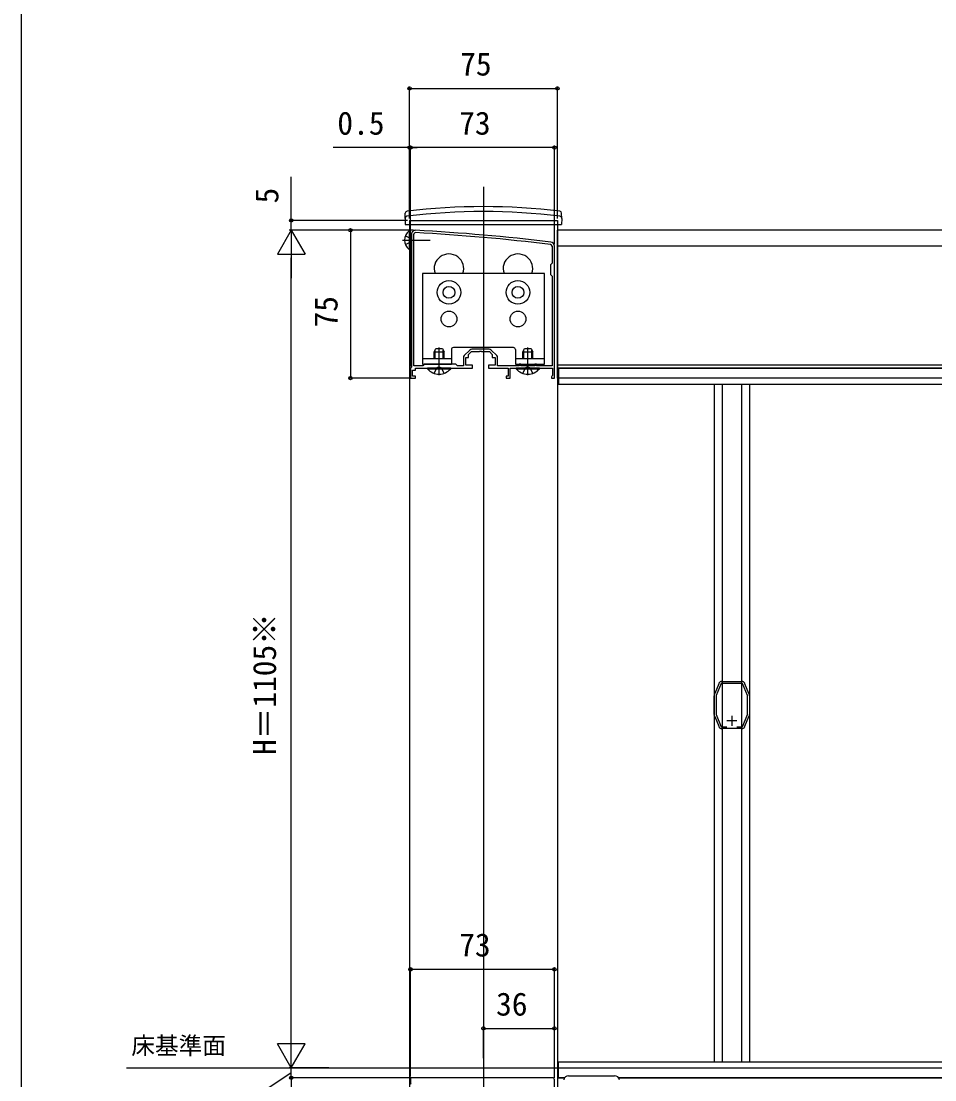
# Model space of a CAD drawing. Units: millimetres, scale not verified. Extents: x -700 to 700, y -1044 to 1038.
# Drawn here: x -700 to -237, y -558 to -21 of the extents above; entities that cross this region are included whole.
import ezdxf
from ezdxf.enums import TextEntityAlignment as Align

# ---------------------------------------------------------------- set-up
doc = ezdxf.new("R2010")
doc.units = ezdxf.units.MM
doc.header["$LTSCALE"] = 6
for name, color, linetype in [('0-1_USER1', 3, 'Continuous'), ('0-2_YKK_11', 7, 'Continuous'), ('0-3_YKK_11E', 7, 'Continuous'), ('0-4_YKK_12', 2, 'Continuous'), ('0-5_YKK_13', 4, 'Continuous'), ('0-6_YKK_D', 6, 'Continuous'), ('0-7_YKK_ZWAK', 7, 'Continuous')]:
    doc.layers.add(name, color=color, linetype=linetype)
doc.styles.add('ＭＳ ゴシック', font='')
doc.styles.get('ＭＳ ゴシック').set_extended_font_data('MS Gothic')

msp = doc.modelspace()

# ---------------------------------------------------------------- linework, layer by layer
at = {"layer": '0-2_YKK_11'}
for p, q in [((-500.8, -195.7), (-500.8, -128.9)), ((-472.436, -187.639), (-475.261, -190.464)), ((-462.624, -187.2), (-471.376, -187.2)), ((-458.739, -190.464), (-461.564, -187.639))]:
    msp.add_line(p, q, dxfattribs=at)
for points in [[(-502, -128.9), (-502, -196.4), (-502.5, -196.9), (-502.5, -201.9), (-500, -201.9), (-500, -200.9), (-501.5, -200.9), (-501.5, -197.9), (-500, -197.9), (-500, -196.9), (-493.458, -196.9), (-493.275, -196.78), (-492.725, -196.78), (-492.542, -196.9), (-488.458, -196.9), (-488.275, -196.78), (-487.725, -196.78), (-487.542, -196.9), (-482.458, -196.9), (-482.275, -196.78), (-481.725, -196.78), (-481.542, -196.9), (-471, -196.9), (-471, -195.4), (-474.5, -195.4), (-474.5, -191.4), (-473, -191.4), (-473, -189.9), (-471.5, -188.4), (-467.458, -188.4), (-467.275, -188.28), (-466.725, -188.28), (-466.542, -188.4), (-462.5, -188.4), (-461, -189.9), (-461, -191.4), (-459.5, -191.4), (-459.5, -195.4), (-463, -195.4), (-463, -196.9)], [(-463, -196.9), (-453, -196.9), (-453, -200.9), (-454, -200.9), (-454, -201.9), (-452, -201.9), (-452, -196.9), (-443.458, -196.9), (-443.275, -196.78), (-442.725, -196.78), (-442.542, -196.9), (-430.5, -196.9), (-430.5, -200.608), (-430.75, -200.904), (-431, -201.2), (-431, -201.9), (-429.5, -201.9), (-429.5, -134.9)], [(-430.7, -134.9), (-430.7, -143.6), (-431.5, -144.4), (-431.5, -149.4), (-430.7, -150.2), (-430.7, -195.7), (-438.6, -195.7), (-438.6, -194.9), (-439.5, -194.9), (-439.5, -195.7), (-446.5, -195.7), (-446.5, -194.9), (-447.4, -194.9), (-447.4, -195.7), (-458.3, -195.7), (-458.3, -191.524)], [(-475.7, -191.524), (-475.7, -195.7), (-478.7, -195.7), (-479.5, -194.9), (-495.5, -194.9), (-496.3, -195.7), (-500.8, -195.7)], [(-430.5, -556.9), (-464.042, -556.9), (-464.225, -557.02), (-464.775, -557.02), (-464.958, -556.9), (-485.042, -556.9), (-485.225, -557.02), (-485.775, -557.02), (-485.958, -556.9), (-494.042, -556.9), (-494.225, -557.02), (-494.775, -557.02), (-494.958, -556.9), (-502.5, -556.9), (-502.5, -559.9), (-502.2, -560.2)], [(-429.5, -561.9), (-429.5, -557.9)]]:
    msp.add_lwpolyline(points, dxfattribs=at)
for centre, radius, start, end in [((-500, -128.9), 2, 86.9684, 180.00001), ((-500, -128.9), 0.8, 86.96839, 180.00001), ((-552.781, -1125.499), 998.796, 83.01993, 86.96841), ((-552.781, -1125.499), 999.996, 83.01993, 86.96841), ((-431.5, -134.9), 0.8, 0.00001, 83.01993), ((-431.5, -134.9), 2, 0.00001, 83.01993), ((-471.376, -188.7), 1.5, 90.00002, 135.00001), ((-462.624, -188.7), 1.5, 44.99999, 89.99998), ((-474.2, -191.524), 1.5, 134.99999, 179.99998), ((-459.8, -191.524), 1.5, 0.00002, 45.00001), ((-430.5, -557.9), 1, 0.00001, 89.99999)]:
    msp.add_arc(centre, radius, start, end, dxfattribs=at)
at = {"layer": '0-3_YKK_11E'}
for p, q in [((-337, -375.8), (-342, -375.8)), ((-339.5, -373.3), (-339.5, -378.3))]:
    msp.add_line(p, q, dxfattribs=at)
for points in [[(-348.383, -362.501), (-348.183, -362.024), (-348.085, -361.921), (-347.988, -361.819), (-345.909, -356.875), (-345.903, -356.738), (-345.888, -356.583)], [(-336.91, -378.8), (-334.098, -378.8), (-331.5, -372.618), (-331.5, -362.982), (-334.056, -356.9), (-344.944, -356.9), (-347.5, -362.981), (-347.5, -372.618), (-344.902, -378.8), (-342.09, -378.8)], [(-344.72, -355.808), (-344.572, -355.853), (-344.443, -355.9)], [(-344.443, -355.9), (-334.557, -355.9), (-334.429, -355.853), (-334.28, -355.808)], [(-333.113, -356.583), (-333.097, -356.738), (-333.091, -356.875), (-331.012, -361.819), (-330.915, -361.921), (-330.817, -362.024), (-330.617, -362.501)], [(-348.5, -372.518), (-348.5, -372), (-348.45, -371.868), (-348.4, -371.735), (-348.4, -363.865), (-348.45, -363.732), (-348.5, -363.6), (-348.5, -363.082)], [(-330.5, -363.082), (-330.5, -363.6), (-330.55, -363.732), (-330.6, -363.865), (-330.6, -371.735), (-330.55, -371.868), (-330.5, -372), (-330.5, -372.518)], [(-345.888, -379.017), (-345.903, -378.862), (-345.909, -378.725), (-347.988, -373.781), (-348.085, -373.679), (-348.183, -373.576), (-348.383, -373.099)], [(-330.617, -373.099), (-330.817, -373.576), (-330.915, -373.679), (-331.012, -373.781), (-333.091, -378.725), (-333.097, -378.862), (-333.112, -379.017)], [(-334.28, -379.793), (-334.429, -379.747), (-334.557, -379.7), (-344.443, -379.7), (-344.571, -379.747), (-344.72, -379.793)]]:
    msp.add_lwpolyline(points, dxfattribs=at)
for centre, start, end in [((-344.57, -357.3), 95.73925, 151.44438), ((-334.43, -357.3), 28.55565, 84.26079), ((-347, -363.082), 157.21255, 180.00006), ((-332, -363.082), 359.99998, 22.78771), ((-347, -372.518), 180, 202.78773), ((-332, -372.518), 337.21234, 0.00008), ((-344.57, -378.3), 208.55592, 264.26083), ((-334.43, -378.3), 275.73914, 331.44347)]:
    msp.add_arc(centre, 1.5, start, end, dxfattribs=at)
at = {"layer": '0-4_YKK_12'}
for p, q in [((-465.5, -104.9), (-465.5, -951.9)), ((-503, -121.9), (-503, -123.9)), ((-503, -121.9), (-428, -121.9)), ((-428, -121.9), (-428, -123.9)), ((-503, -123.9), (-503, -951.9)), ((-428, -123.9), (-428, -562.9)), ((-428, -201.903), (-428, -126.903)), ((497, -126.903), (-428, -126.903)), ((497, -134.903), (-428, -134.903)), ((497, -195.403), (-428, -195.403)), ((497, -196.903), (-428, -196.903)), ((-427.5, -196.9), (-17, -196.9)), ((497, -201.903), (-428, -201.903)), ((-427.5, -204.9), (-17, -204.9)), ((-348.5, -204.9), (-348.5, -548.9)), ((-344.443, -204.9), (-344.443, -548.9)), ((-334.557, -204.9), (-334.557, -548.9)), ((-330.5, -204.9), (-330.5, -548.9)), ((-646.596, -551.9), (532, -551.9)), ((-427.5, -548.9), (19, -548.9)), ((-427.5, -556.9), (-427.5, -548.9)), ((-424.318, -556.9), (-428, -556.9)), ((-428, -556.9), (-428, -562.9)), ((-427.5, -556.9), (-424.318, -556.9)), ((-396.982, -556.9), (19, -556.9)), ((465.982, -556.9), (-396.982, -556.9))]:
    msp.add_line(p, q, dxfattribs=at)
msp.add_lwpolyline([(-427.5, -196.9), (-427.5, -201.9), (-427.5, -204.9)], dxfattribs=at)
for centre in [(-483, -146.4), (-448, -146.4)]:
    msp.add_arc(centre, 7.5, 340.52879, 199.47121, dxfattribs=at)
at = {"layer": '0-5_YKK_13'}
for p, q in [((-505.2, -120.9), (-505.153, -118.233)), ((-505.2, -120.9), (-505.148, -123.9)), ((-425.8, -120.9), (-425.852, -123.9)), ((-425.8, -120.9), (-425.847, -118.233)), ((-505.148, -123.9), (-425.852, -123.9)), ((-503.227, -127.15), (-503, -127.15)), ((-503.227, -127.15), (-503.227, -136.65)), ((-503, -127.15), (-503, -136.65)), ((-506.5, -131.9), (-492.446, -131.9)), ((-505.109, -129.75), (-503.093, -130.755)), ((-505.109, -134.05), (-503.093, -133.045)), ((-503.093, -130.755), (-502.484, -131.9)), ((-503.093, -133.045), (-502.484, -131.9)), ((-503.227, -136.65), (-503, -136.65)), ((-490.5, -188.6), (-489.7, -186.9)), ((-490.067, -192), (-490.067, -187.68)), ((-489.7, -186.9), (-486.3, -186.9)), ((-488, -200.4), (-488, -186.4)), ((-486.3, -186.9), (-485.5, -188.6)), ((-485.933, -192), (-485.933, -187.68)), ((-481.75, -187.4), (-481.75, -194.9)), ((-450.25, -186.4), (-480.75, -186.4)), ((-445.5, -188.6), (-444.7, -186.9)), ((-445.067, -192), (-445.067, -187.68)), ((-444.7, -186.9), (-441.3, -186.9)), ((-443, -200.4), (-443, -186.4)), ((-441.3, -186.9), (-440.5, -188.6)), ((-440.933, -192), (-440.933, -187.68)), ((-496.5, -192), (-481.75, -192)), ((-490.5, -192), (-490.5, -188.6)), ((-490.5, -188.6), (-485.5, -188.6)), ((-485.5, -192), (-485.5, -188.6)), ((-449.25, -192), (-434.5, -192)), ((-445.5, -192), (-445.5, -188.6)), ((-445.5, -188.6), (-440.5, -188.6)), ((-440.5, -192), (-440.5, -188.6)), ((-482.1, -196.9), (-493.9, -196.9)), ((-493.9, -197.148), (-493.9, -196.9)), ((-493.9, -197.148), (-482.1, -197.148)), ((-490.5, -199.483), (-489.145, -196.765)), ((-488, -196.156), (-489.145, -196.765)), ((-488, -196.156), (-486.855, -196.765)), ((-485.5, -199.483), (-486.855, -196.765)), ((-482.1, -197.148), (-482.1, -196.9)), ((-437.1, -196.9), (-448.9, -196.9)), ((-448.9, -197.148), (-448.9, -196.9)), ((-448.9, -197.148), (-437.1, -197.148)), ((-445.5, -195.7), (-445.5, -194.9)), ((-445.5, -199.483), (-444.145, -196.765)), ((-445.067, -195.7), (-445.067, -194.9)), ((-443, -196.156), (-444.145, -196.765)), ((-443, -196.156), (-441.855, -196.765)), ((-440.5, -199.483), (-441.855, -196.765)), ((-440.933, -195.7), (-440.933, -194.9)), ((-440.5, -195.7), (-440.5, -194.9)), ((-437.1, -197.148), (-437.1, -196.9)), ((-422.318, -555.9), (-398.982, -555.9))]:
    msp.add_line(p, q, dxfattribs=at)
for points in [[(-434.5, -194.9), (-434.5, -148.9), (-496.5, -148.9), (-496.5, -194.9), (-481.75, -194.9)], [(-449.25, -187.4), (-449.25, -194.9), (-434.5, -194.9)]]:
    msp.add_lwpolyline(points, dxfattribs=at)
for centre, radius in [((-483, -158.4), 6), ((-483, -158.4), 3), ((-448, -158.4), 6), ((-448, -158.4), 3), ((-483, -171.9), 4), ((-448, -171.9), 4)]:
    msp.add_circle(centre, radius, dxfattribs=at)
for centre, radius, start, end in [((-504.154, -118.251), 1, 96.9597, 179), ((-465.5, -434.9), 317.528, 82.97773, 97.02227), ((-465.5, -434.9), 320, 83.0403, 96.9597), ((-426.846, -118.251), 1, 1, 83.0403), ((-504.197, -120.747), 1, 97.02227, 179), ((-426.803, -120.747), 1, 1, 82.97773), ((-499.4, -131.9), 6.1, 128.85935, 231.14065), ((-480.75, -187.4), 1, 90, 180), ((-450.25, -187.4), 1, 0, 90), ((-488, -192.2), 7.7, 219.98312, 320.01688), ((-443, -192.2), 7.7, 219.98312, 320.01688), ((-422.318, -558.4), 2.5, 90, 170), ((-398.982, -558.4), 2.5, 10, 90)]:
    msp.add_arc(centre, radius, start, end, dxfattribs=at)
at = {"layer": '0-6_YKK_D'}
for p, q in [((-503, -120.9), (-503, -53.9)), ((-503, -54.9), (-428, -54.9)), ((-428, -120.9), (-428, -53.9)), ((-503, -84.9), (-541.8, -84.9)), ((-503, -120.9), (-503, -83.9)), ((-502.5, -84.9), (-503, -84.9)), ((-502.5, -196.024), (-502.5, -83.9)), ((-502.5, -196.024), (-502.5, -83.9)), ((-429.5, -84.9), (-502.5, -84.9)), ((-502.5, -84.9), (-499.1, -84.9)), ((-429.5, -133.9), (-429.5, -83.9)), ((-563, -121.9), (-563, -99.827)), ((-504, -121.9), (-564, -121.9)), ((-563, -126.9), (-563, -121.9)), ((-563, -126.9), (-570, -139.024)), ((-501, -126.9), (-564, -126.9)), ((-501, -126.9), (-564, -126.9)), ((-563, -126.9), (-563, -130.3)), ((-563, -126.9), (-556, -139.024)), ((-563, -126.9), (-563, -151.149)), ((-501, -126.9), (-534, -126.9)), ((-533, -126.9), (-533, -201.9)), ((-570, -139.024), (-556, -139.024)), ((-563, -537.9), (-563, -140.9)), ((-503.2, -201.9), (-534, -201.9)), ((-502.5, -556.2), (-502.5, -500.9)), ((-429.5, -501.9), (-502.5, -501.9)), ((-429.5, -556.9), (-429.5, -500.9)), ((-563, -551.9), (-563, -527.651)), ((-465.5, -546.9), (-465.5, -530.9)), ((-429.5, -556.9), (-429.5, -530.9)), ((-465.5, -531.9), (-429.5, -531.9)), ((-563, -551.9), (-570, -539.776)), ((-556, -539.776), (-570, -539.776)), ((-563, -551.9), (-556, -539.776)), ((-544, -551.9), (-564, -551.9)), ((-544, -551.9), (-564, -551.9)), ((-563, -551.9), (-563, -548.5)), ((-563, -556.9), (-563, -551.9)), ((-563, -556.9), (-563, -551.9)), ((-503.2, -556.9), (-564, -556.9)), ((-503.2, -556.9), (-564, -556.9)), ((-563, -556.9), (-563, -701.9)), ((-563, -556.9), (-563, -560.3))]:
    msp.add_line(p, q, dxfattribs=at)
msp.add_lwpolyline([(-563, -554.4), (-587.567, -570.863), (-587.567, -586.136)], dxfattribs=at)
for centre in [(-503, -54.9), (-428, -54.9), (-503, -84.9), (-502.5, -84.9), (-502.5, -84.9), (-429.5, -84.9), (-563, -121.9), (-533, -126.9), (-533, -201.9), (-502.5, -501.9), (-429.5, -501.9), (-465.5, -531.9), (-429.5, -531.9), (-563, -556.9), (-563, -556.9)]:
    msp.add_circle(centre, 0.85, dxfattribs=at)
at = {"layer": '0-7_YKK_ZWAK'}
msp.add_line((-700, 996.1), (-700, -1043.9), dxfattribs=at)

# ---------------------------------------------------------------- texts
at = {"layer": '0-1_USER1', "style": 'ＭＳ ゴシック'}
msp.add_text('床基準面', height=8.798, dxfattribs=at).set_placement((-644.115, -547.631), align=Align.BOTTOM_LEFT)
at = {"layer": '0-6_YKK_D', "style": 'ＭＳ ゴシック'}
for s, p in [('75', (-477.318, -51.9)), ('0.5', (-539.618, -81.9)), ('73', (-477.818, -81.9)), ('73', (-477.818, -498.9)), ('36', (-459.091, -528.9))]:
    msp.add_text(s, height=11.73, dxfattribs=at).set_placement(p, align=Align.BOTTOM_LEFT)
for s, p in [('5', (-566, -113.282)), ('75', (-536, -176.218)), ('H＝1105※', (-567.182, -393.127))]:
    msp.add_text(s, height=11.73, rotation=90, dxfattribs=at).set_placement(p, align=Align.BOTTOM_LEFT)

doc.saveas('drawing.dxf')
